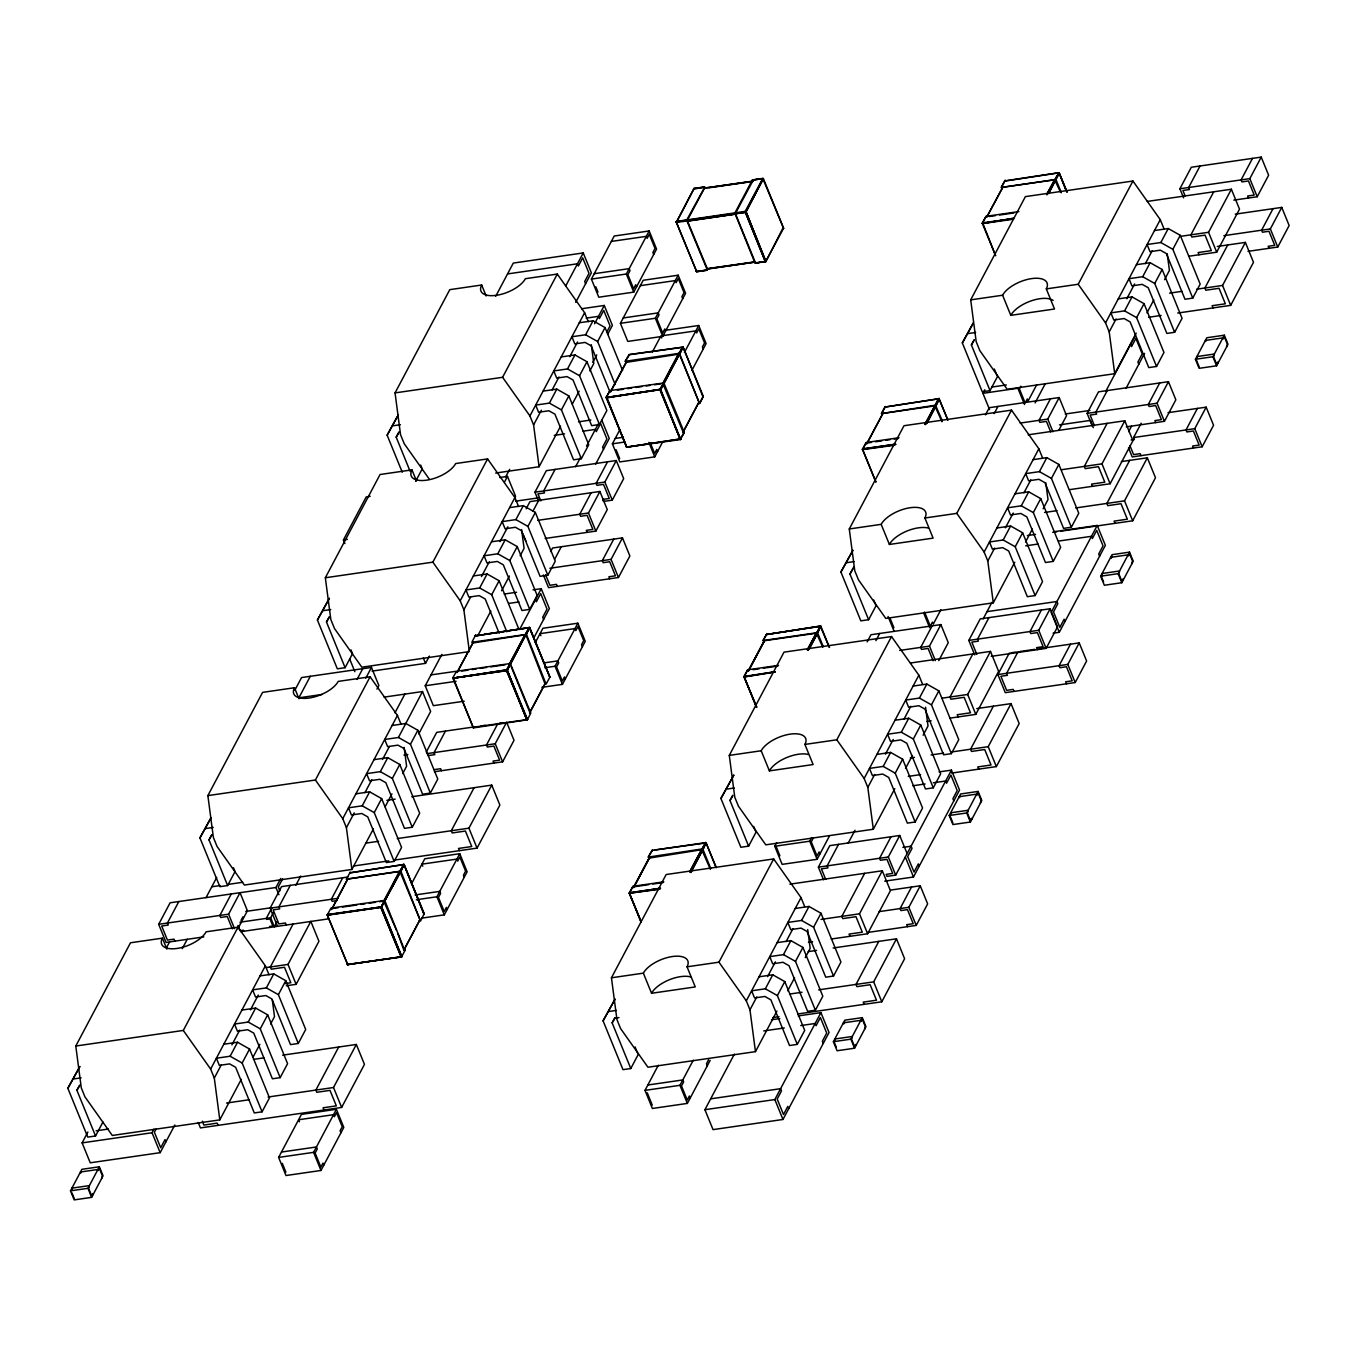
<?xml version="1.0" encoding="UTF-8"?>
<svg xmlns="http://www.w3.org/2000/svg" width="1357" height="1357" viewBox="0 0 1357 1357"><rect width="100%" height="100%" fill="white"/><g stroke="black" fill="none" stroke-linecap="round" stroke-linejoin="round"><path stroke-width="1.5" d="M400.519 872.059L381.215 907.138L399.959 871.584L419.958 919.656L419.415 920.589M348.054 964.844L347.29 964.471L401.893 956.753L381.385 906.815L400.094 871.652M525.634 634.737L507.162 670.545L452.882 678.229L473.44 727.929L472.813 727.301L527.5 719.566L507.145 669.951L525.634 634.737L472.813 642.997M473.576 727.878L527.449 719.787L506.517 670.68L525.888 634.923M686.846 219.817C685.098 223.176 675.023 220.631 676.329 222.311L696.616 271.485L676.159 221.615L686.846 219.817L704.707 187.198L693.749 188.538L704.47 186.893M763.465 178.887L783.6 228.197L765.602 261.765L746.096 211.862L763.194 178.496L745.892 211.828L763.38 178.853M862.764 448.845L862.713 449.846L862.865 448.828L895.603 444.316M875.723 481.922L862.458 449.116L895.671 444.061M1013.408 218.46L982.264 223.498L1013.475 218.206M401.655 956.549L381.809 907.222L327.342 915.246L347.748 964.623L401.926 956.668M400.332 871.839L381.113 907.68L399.959 871.584M424.046 914.482L403.962 864.426L423.944 913.736M527.466 719.753L526.669 720.041L527.449 719.38L527.008 720.126L506.432 670.137L525.21 634.584M506.551 670.222L452.712 678.195L507.06 669.883L526.923 720.194L527.415 719.447M606.494 397.906L606.647 396.889L626.561 447.216L680.943 438.854L626.442 447.081M606.681 397.889L660.571 389.476L679.094 354.109L626.255 362.37M679.229 354.194L660.248 389.798L678.67 353.973M678.958 354.041L659.926 389.306L680.434 439.549L626.697 447.165L606.189 397.55L660.503 389.272L606.291 397.703M680.909 438.752L680.332 439.566L684.284 432.527L663.861 382.945L610.005 390.562L606.172 397.482L660.825 389.595L679.433 354.398M707.421 268.974L687.27 220.496L704.571 188.029M702.977 397.194L703.13 396.21L699.534 403.538L679.433 353.295L625.255 361.301L629.054 354.55L683.182 347.07L679.908 353.736M763.414 178.717L752.355 179.972L734.849 213.1L754.984 262.936L765.993 261.409L755.17 263.224L766.179 261.239L765.263 261.46L745.129 211.607L762.77 178.429L783.566 228.315M778.528 665.354L747.673 669.832L743.992 676.465L775.152 671.749L744.043 676.872L756.782 707.353L744.264 677.16M875.994 481.922L862.441 449.167M1013.408 218.782L982.689 222.735M1018.87 211.59L986.064 216.34L982.247 223.226L995.648 255.778L982.604 222.684M982.519 223.583L1013.509 219.206M400.909 871.279L404.03 864.562L349.631 872.89L403.962 864.426L400.909 871.279L420.534 921.064L423.961 914.177M625.238 361.386L629.394 354.872M651.937 850.805L652.446 850.585M823.071 646.203L817.677 632.99L820.612 626.069L766.366 634.499L818.542 626.663M938.857 398.721L884.798 407.083L938.959 398.737L947.949 420.127M1005.113 180.328L1004.689 181.126L1059.189 172.797L1067.043 192.016M676.532 221.462L676.329 222.311L686.778 220.071M453.102 677.533L473.389 727.929M652.14 850.313L648.29 857.098L702.061 848.956L705.742 842.527L702.977 849.465L710.678 868.344M821.053 626.595L820.171 626.103L817.406 632.65L820.832 626.289L829.5 647.442M1059.342 173.119L1055.967 179.531L1061.361 192.745M765.636 261.765L766.027 261.087M765.823 261.477L745.909 211.607L765.976 261.477M349.631 872.89L350.31 872.11L346.272 879.2L400.807 871.109L403.351 864.46L404.149 864.782M506.585 669.849L452.746 678.195L507.077 670.595M457.072 672.343L473.356 642.065L457.122 672.597M484.245 634.279L529.366 627.731L549.907 677.296L529.552 627.528L475.171 635.975L475.917 635.246M526.126 635.263L544.954 683.674M648.29 857.098L652.378 850.279M707.302 270.213L696.65 271.705L707.37 270.111L686.879 220.835L676.193 221.547L676.617 222.311M693.614 189.115L704.656 187.096M763.007 640.64L766.926 633.77L763.024 640.538L817.406 632.65M829.161 647.119L820.307 626.035L766.4 634.601L766.926 633.923M893.652 445.367L862.407 449.642L866.122 442.518L899.029 437.734M885.578 406.54L881.49 413.597L935.55 405.183L942.284 420.789M986.064 216.34L982.264 223.413M1001.296 187.249L1005.164 180.328L1001.33 187.453L1055.967 179.531M1004.943 180.871L1059.037 172.661L1055.39 179.039M475.747 635.212L475.171 635.975L529.518 627.511L526.448 634.364L546.074 684.149L549.873 677.177M676.549 222.226L694.139 188.538M628.732 354.805L683.199 347.205M706.2 842.816L702.926 849.363L705.945 842.561L654.515 850.093M687.304 220.801L745.23 212.371L763.279 178.564M475.527 635.229L471.829 642.285L526.448 634.364M783.549 228.434L783.277 227.806M696.412 271.536L706.912 269.924M327.427 914.55L381.012 906.934L327.207 915.025L331.006 908.104L384.76 900.437L404.844 950.663M696.209 271.349L696.446 271.485M687.287 220.224L746.062 211.929M380.893 906.951L381.809 907.154L380.978 906.697M381.809 907.171L327.258 914.805M381.249 907.341L381.113 907.036M507.297 670.188L525.498 634.669M663.827 881.829L632.956 886.308L629.275 892.957L660.469 888.14M699.635 403.504L703.367 396.481L682.927 346.866L679.857 353.651M744.399 676.21L744.348 677.16M629.495 892.736L660.401 888.394M652.038 850.33L706.217 842.951M895.603 444.638L862.781 449.286M453.051 677.686L453.136 678.534M507.196 670.239L526.974 719.939M610.005 390.562L606.426 397.007M660.299 389.188L659.977 390.07L660.825 389.595M765.823 261.63L783.091 227.823M822.783 647.187L816.439 633.21L764.585 640.691L748.301 671.104M626.9 447.267L606.274 397.194M452.763 677.94L456.139 671.885M885.018 406.659L881.456 413.41M745.163 212.167L745.112 211.828M745.23 212.371L687.27 220.496M683.25 432.323L662.844 383.556M710.389 869.345L701.722 849.686L649.325 858.099M764.585 640.691L764.025 641.624M763.279 178.649L752.355 179.972L762.77 178.412M429.185 478.987L404.216 443.688L400.552 434.715L395.057 392.902L449.778 289.652L481.684 285.021A24.409 11.127 -22.2 0 0 496.408 295.317A24.409 11.127 -22.2 0 0 525.38 278.694L557.286 274.063L584.63 312.721L588.293 321.694M402.266 472.253L387.135 435.173L398.178 414.971M387.135 435.173L398.144 415.361M410.17 471.422L396.193 437.175L398.975 431.933M373.396 828.906L351.887 869.464L244.379 885.052L217.035 846.412L213.371 837.439L207.875 795.609L262.596 692.375L294.486 687.745A24.409 11.127 -22.2 0 0 309.209 698.024A24.409 11.127 -22.2 0 0 338.198 681.401L370.105 676.787L397.448 715.427L401.112 724.401M344.915 543.563L343.423 539.95L366.237 496.899L370.173 496.323M241.292 1079.324L219.8 1119.881L112.292 1135.47L84.931 1096.812L81.284 1087.839L75.788 1046.026L130.493 942.776L162.399 938.162A24.409 11.127 -22.2 0 0 177.122 948.441A24.409 11.127 -22.2 0 0 206.111 931.818L238.018 927.187L265.361 965.845L269.025 974.818M325.341 577.76L432.866 562.154L460.21 600.812L463.873 609.785L469.369 651.597L361.844 667.203L334.5 628.545L330.837 619.572L325.341 577.76L380.062 474.509L411.968 469.878A24.409 11.127 -22.2 0 0 426.692 480.174A24.409 11.127 -22.2 0 0 455.664 463.551L487.57 458.92L514.914 497.561L518.578 506.534M233.506 867.768L235.049 871.567L227.637 885.561L219.868 886.681L199.937 837.88L210.997 817.677M102.962 1121.985L95.55 1135.979L87.764 1137.098L67.85 1088.297L79.809 1066.534M199.937 837.88L210.963 818.067M67.85 1088.297L79.792 1066.738M350.971 649.901L352.515 653.701L345.102 667.695L337.333 668.831L317.419 620.013L329.378 598.267M317.419 620.013L329.361 598.471M203.855 936.873L166.08 942.437L158.684 924.321L170.1 902.795L275.963 887.495L280.763 878.437M495.695 296.284L513.302 263.071L583.239 252.928L591.364 272.842L575.724 302.34M227.637 885.561L209.012 839.898L211.777 834.64M95.55 1135.979L76.908 1090.299L79.69 1085.057M345.102 667.695L326.477 622.032L329.259 616.79M178.836 901.523L167.42 923.048L168.251 925.067L161.687 926.017L167.437 940.096L174.001 939.146L174.816 941.164M294.893 690.119L301.559 677.567L371.479 667.423L378.874 685.539L376.975 689.119M166.623 947.457L169.591 941.843M310.295 676.295L298.879 697.82L321.965 694.479M415.632 481.311L422.248 468.86L420.687 465.044M206.027 897.639L216.73 877.453M182.279 948.645L187.249 939.281M174.816 1125.021L160.177 1152.67L90.257 1162.796L82.115 1142.882L87.883 1132.026M70.479 1190.835L81.895 1169.31L99.366 1166.783L103.064 1175.824L91.648 1197.349L74.177 1199.893L70.479 1190.835L87.968 1188.308L99.366 1166.783M395.057 392.902L502.582 377.297L557.286 274.063M231.284 893.924L219.868 915.449L220.699 917.468L227.247 916.518L232.284 928.833M234.524 928.663L228.621 914.177L240.019 892.652L247.415 910.768L237.899 928.697M357.044 679.45L362.743 668.696M565.632 286.14L583.239 252.928M365.779 678.195L371.479 667.423M241.02 920.402L242.92 916.823M207.875 795.609L315.401 780.021L370.105 676.787M75.788 1046.026L183.297 1030.438L238.018 927.187M432.866 562.154L487.57 458.92M591.398 279.084L614.212 236.033L649.172 230.961L656.567 249.077L633.753 292.128L598.776 297.2L591.398 279.084L626.357 274.012L649.172 230.961M282.629 878.844L278.304 886.986L279.881 890.871M495.661 473.05L539.085 466.757L533.589 424.928L529.925 415.954L584.63 312.721M277.523 926.271L270.128 908.155L281.544 886.63L347.969 876.995M160.177 1152.67L152.052 1132.739L153.969 1129.126M271.994 907.629L266.294 918.401L266.701 919.401L269.992 918.926L272.859 925.966L269.585 926.441L269.992 927.442M156.123 1128.99L154.393 1132.247L160.72 1147.734L165.028 1139.575L165.944 1141.797M277.218 921.437L274.368 926.814L270.671 917.756L273.52 912.379M505.703 476.799L509.655 469.352M533.589 424.928L541.409 410.187M552.146 389.9L558.982 376.992M569.736 356.721L577.556 341.964M290.279 885.375L278.88 906.9L279.695 908.902L273.147 909.852L278.88 923.93L285.445 922.981L286.259 924.999M504.499 482.023L507.467 476.409L499.63 477.545M549.398 403.114L556.811 389.12L568.837 395.905L588.751 444.706L581.339 458.7L573.57 459.819L554.928 414.156L548.907 410.764L538.593 412.257L535.676 405.098L549.398 403.114L561.425 409.882L581.339 458.7M567.514 368.934L574.927 354.94L586.953 361.725L606.867 410.526L599.455 424.52L591.669 425.657L573.044 379.977L567.022 376.601L556.709 378.094L553.792 370.936L567.514 368.934L579.541 375.719L599.455 424.52M609.785 391.478L591.143 345.814L585.138 342.422L574.825 343.915L571.891 336.757L585.613 334.772L593.026 320.778L605.052 327.546L622.592 370.495M295.775 885.375L300.711 876.045M594.553 323.797L604.272 305.461L581.644 308.751M394.938 712.832L404.861 694.106M351.887 869.464L346.408 827.651L342.744 818.678L397.448 715.427M372.055 671.104L425.538 663.352L429.372 656.11M219.8 1119.881L214.304 1078.052L210.64 1069.079L265.361 965.845M460.21 600.812L514.914 497.561M561.425 409.882L568.837 395.905M579.541 375.719L586.953 361.725M615.179 384.489L597.64 341.54L605.052 327.546M293.163 923.93L270.348 966.981L271.247 969.186L284.495 967.27L290.822 982.756L285.14 983.588M606.596 332.414L610.056 325.884L603.729 310.397L599.404 318.556L598.505 316.334L586.173 318.132M346.408 827.651L354.211 812.894M364.965 792.624L371.801 779.715M382.555 759.428L389.391 746.52M592.805 362.336L596.758 354.889M607.597 334.45L612.397 325.392L604.272 305.461M214.304 1078.052L221.14 1065.143M231.894 1044.873L239.714 1030.116M250.451 1009.845L258.271 995.088M539.085 466.757L560.577 426.183M572.298 404.064L579.134 391.155M589.888 370.885L593.789 363.506L591.313 344.695M463.873 609.785L470.709 596.876M481.447 576.606L489.266 561.849M500.021 541.579L507.84 526.821M464.213 701.213L433.358 705.674L425.233 685.76L441.856 654.396M362.217 805.821L369.63 791.826L381.656 798.611L401.57 847.413L394.158 861.407L386.372 862.543L367.747 816.88L361.725 813.488L351.412 814.98L348.495 807.822L362.217 805.821L374.244 812.606L394.158 861.407M380.333 771.658L387.746 757.664L399.772 764.449L419.686 813.25L412.274 827.244L404.488 828.364L385.846 782.701L379.841 779.308L369.528 780.801L366.594 773.643L380.333 771.658L392.343 778.426L412.274 827.244M392.122 725.486L405.845 723.485L417.871 730.27L437.785 779.071L430.373 793.065L422.604 794.201L403.962 748.521L397.94 745.146L387.627 746.638L384.71 739.463L398.432 737.479L422.519 691.544L384.099 697.125M230.13 1056.238L237.543 1042.244L249.569 1049.029L269.483 1097.83L262.071 1111.824L254.285 1112.944L235.643 1067.281L229.638 1063.888L219.325 1065.381L216.408 1058.223L230.13 1056.238L242.157 1063.023L262.071 1111.824M248.229 1022.058L255.642 1008.064L267.668 1014.849L287.582 1063.651L280.17 1077.645L272.401 1078.781L253.759 1033.118L247.737 1029.726L237.424 1031.218L234.507 1024.06L248.229 1022.058L260.256 1028.843L280.17 1077.645M266.345 987.896L273.758 973.902L285.784 980.687L305.698 1029.488L298.286 1043.482L290.5 1044.602L271.875 998.939L265.853 995.546L255.54 997.039L252.623 989.881L266.345 987.896L278.372 994.664L298.286 1043.482M499.189 633.261L485.212 599.014L479.191 595.621L468.877 597.114L465.96 589.956L479.683 587.971L487.095 573.977L499.122 580.745L519.036 629.563M497.798 553.792L505.211 539.798L517.238 546.583L537.151 595.384L529.739 609.378L521.953 610.514L503.311 564.834L497.307 561.442L486.993 562.951L484.076 555.776L497.798 553.792L509.825 560.577L529.739 609.378M515.897 519.612L523.31 505.635L535.337 512.403L555.25 561.221L547.838 575.198L540.069 576.335L521.427 530.672L515.423 527.279L505.092 528.772L502.175 521.614L515.897 519.612L527.924 526.397L547.838 575.198M620.403 323.322L643.218 280.271L678.178 275.2L685.573 293.299L662.759 336.349L627.799 341.421L620.403 323.322L655.363 318.25L678.178 275.2M693.953 188.504L676.498 221.886M526.16 508.79L529.959 501.615L599.879 491.471L607.274 509.587L595.859 531.113L545.175 538.458M538.644 501.259L534.946 492.201L546.345 470.675L616.282 460.532L623.677 478.631L612.261 500.156L603.526 501.428L602.695 499.427L609.259 498.477L603.509 484.381L596.961 485.331L596.13 483.329L607.546 461.804M296.131 984.334L288.006 964.42L310.821 921.369L318.946 941.283L296.131 984.334L286.327 985.759M532.996 511.114L538.695 500.343M555.098 469.403L543.682 490.929L544.513 492.947L537.949 493.897L540.832 500.937M374.244 812.606L381.656 798.611M392.343 778.426L399.772 764.449M430.373 793.065L410.459 744.264L417.871 730.27M242.157 1063.023L249.569 1049.029M260.256 1028.843L267.668 1014.849M278.372 994.664L285.784 980.687M506.84 631.836L491.709 594.739L499.122 580.745M509.825 560.577L517.238 546.583M527.924 526.397L535.337 512.403M418.736 733.916L430.644 711.458L422.519 691.544M342.727 877.758L331.329 899.284L332.143 901.302L337.062 900.59M385.117 806.787L391.952 793.879M402.69 773.592L406.608 766.23L404.132 747.402M253.013 1057.188L259.865 1044.296M270.603 1024.009L274.504 1016.63L272.316 999.905M331.566 909.512L347.663 879.014L399.67 871.499M478.156 635.008L490.861 611.04M501.598 590.77L509.418 576.013M520.172 555.742L524.073 548.364L521.597 529.535M610.531 391.596L626.357 361.674M610.582 391.969L626.815 361.454M575.622 466.672L580.575 457.343M586.495 446.165L598.25 423.961M426.251 752.083L436.7 732.356L474.814 726.826M445.452 731.084L434.036 752.609L434.851 754.628L428.303 755.578M652.344 352.091L660.893 335.942L661.707 337.961M595.604 464.23L609.259 438.447L601.88 420.348M550.654 551.604L552.553 548.007L622.473 537.864L629.869 555.98L618.453 577.505L548.533 587.649L543.36 574.961M662.352 442.501L654.753 456.868L619.793 461.923L612.397 443.824L619.996 429.474M554.64 559.305L561.289 546.735M591.143 492.744L579.727 514.269L580.559 516.288L587.106 515.338L592.856 529.417L586.309 530.366L587.123 532.368M519.68 629.36L541.239 588.684L533.013 589.871M595.859 531.113L588.48 512.997L599.879 491.471M612.261 500.156L604.866 482.057L616.282 460.532M379.57 901.71L383.692 901.099L399.382 871.499M525.074 634.584L509.248 664.184L510.436 664.862M400.01 870.77L404.081 864.511L424.334 913.923M525.549 633.855L529.332 627.46L526.346 634.194M400.213 870.77L403.962 864.562M525.77 633.855L529.637 627.596L549.806 676.872M526.194 634.024L529.043 627.477M662.691 383.556L678.381 353.973M679.009 353.244L682.927 346.866L679.636 353.414M679.229 353.244L683.063 346.951L702.96 396.753M684.454 352.396L698.702 325.493L665.795 330.26M533.725 638.095L549.364 608.598L541.239 588.684M535.286 642.624L542.902 628.274L577.861 623.202L585.257 641.318L562.443 684.369L541.867 687.337M411.476 883.882L424.775 858.777L459.752 853.706L467.13 871.805L444.316 914.855L421.705 918.146M497.9 723.485L486.485 745.01L487.299 747.012L493.863 746.062L499.613 760.141L493.049 761.09L493.88 763.109M691.833 370.512L706.098 343.592L698.702 325.493M502.616 761.837L495.22 743.738L506.636 722.212L514.015 740.311L502.616 761.837L434.427 771.726M474.102 787.688L451.287 830.738L452.186 832.961L465.417 831.044L471.744 846.531L458.496 848.447L459.412 850.669M278.626 1157.419L301.441 1114.368L336.4 1109.297L343.796 1127.413L320.981 1170.463L286.005 1175.535L278.626 1157.419L313.586 1152.347L336.4 1109.297M338.69 1047.027L315.876 1090.078L316.775 1092.3L330.005 1090.366L336.332 1105.87L323.085 1107.787L324.001 1109.992M613.737 539.136L602.321 560.662L603.153 562.68L609.7 561.73L615.45 575.809L608.903 576.759L609.717 578.777M419.958 919.656L403.86 950.171L398.076 934.074M545.497 682.741L529.824 712.34L511.216 666.762M403.86 950.171L419.991 919.792M529.535 713.205L545.565 682.995M618.453 577.505L611.074 559.389L622.473 537.864M395.023 859.999L477.053 848.108L468.928 828.177L491.743 785.126L411.782 796.729M562.443 684.369L555.047 666.253L577.861 623.202M405.251 949.968L401.502 956.99L347.409 964.64M430.983 674.904L510.3 663.522L530.808 713.053L527.228 720.024M198.207 1122.493L200.429 1127.921L341.642 1107.431L333.517 1087.517L356.331 1044.466L282.612 1055.169M683.266 431.713L698.957 402.13L679.518 354.516M444.316 914.855L436.937 896.756L459.752 853.706M682.859 432.629L698.957 402.13M680.044 439.244L684.25 432.425M477.053 848.108L499.868 805.057L491.743 785.126M341.642 1107.431L364.456 1064.38L356.331 1044.466M862.594 449.32L866.224 442.501M866.733 443.654L882.881 413.41L934.888 405.896L941.995 421.773M986.607 217.256L1002.738 187.249L1054.728 179.752L1060.292 191.812M866.784 443.909L883.017 413.376M986.929 216.899L1002.874 187.232M633.057 886.291L629.258 893.432L641.301 921.929M747.775 669.815L744.026 677.024L775.101 672.037M633.617 887.19L649.341 857.488M748.318 670.731L764.059 641.013M633.634 887.699L649.732 857.2M748.352 671.223L764.449 640.725M634.041 886.783L649.867 857.166M776.95 1011.067L755.459 1051.641L647.951 1067.23L620.59 1028.572L616.943 1019.599L611.447 977.786L666.151 874.536L773.677 858.947L801.02 897.605L804.684 906.578M894.806 788.688L873.314 829.246L765.789 844.834L738.445 806.194L734.782 797.221L729.286 755.391L784.007 652.157L891.515 636.552L918.859 675.209L922.523 684.182M1014.782 562.256L993.29 602.83L885.782 618.419L858.438 579.761L854.774 570.788L849.278 528.976L903.983 425.725L1011.508 410.136L1038.851 448.794L1042.515 457.767M1136.199 333.144L1114.708 373.701L1007.199 389.306L979.839 350.649L976.192 341.676L970.696 299.863L1025.4 196.612L1132.925 181.024L1160.269 219.664L1163.933 228.638M635.093 1046.926L638.197 1054.542L630.784 1068.536L622.999 1069.655L603.085 1020.854L615.043 999.108M720.923 798.476L733.798 775.169L720.923 798.476L740.854 847.277L748.623 846.14L756.036 832.163L753.712 826.447M873.704 600.031L876.028 605.731L868.616 619.725L860.83 620.844L840.916 572.043L852.875 550.297M994.342 369.002L997.446 376.618L990.033 390.612L982.247 391.732L962.334 342.931L973.376 322.729M603.085 1020.854L615.026 999.295M840.916 572.043L852.858 550.484M962.334 342.931L973.342 323.119M924.796 424.402L934.736 405.896M1046.603 194.543L1054.576 179.735M925.084 424.402L935.024 405.93M935.227 405.166C940.316 393.123 939.536 401.18 938.671 398.839M1046.892 194.543L1054.881 179.769M1055.068 179.022L1059.037 172.695M925.372 424.47L935.177 405.98L925.508 424.537M935.55 405.183L939.18 398.839L947.695 419.805M935.94 405.421L938.925 398.822M1055.78 179.26L1059.223 172.882M926.831 422.977L935.55 406.218M936.126 405.675L939.366 399.179M1048.639 193.135L1055.39 180.074M926.967 423.231L935.736 406.455M1048.774 193.373L1055.576 180.294M701.433 849.686L689.678 871.889L701.722 849.686M816.151 633.21L807.33 649.867L816.439 633.21M816.778 632.481L820.714 626.205M690.102 871.906L702.01 849.77M702.061 848.956L705.691 842.51M807.754 649.901L816.727 633.295M816.999 632.481L820.493 626.137M690.526 872.11L702.146 849.838M816.863 633.363L808.178 650.088L817.101 633.549M690.73 872.314L702.4 850.008M690.883 872.568L702.587 850.245M809.518 648.697L817.287 633.77M630.784 1068.536L612.143 1022.873L614.925 1017.614M748.623 846.14L729.981 800.477L732.763 795.236M868.616 619.725L849.974 574.062L853.689 567.056M990.033 390.612L971.391 344.949L974.173 339.691M989.575 409.61L982.909 393.326L984.826 389.73M985.453 414.869L989.253 407.694L1059.172 397.55L1066.568 415.649L1058.969 429.999M867.14 641.912L870.957 634.737L940.876 624.593L948.272 642.692L938.756 660.638M994.189 413.597L997.989 406.421M875.893 640.64L879.692 633.465M710.169 1060.36L687.354 1103.411L652.378 1108.482L644.999 1090.383L658.298 1065.262M829.466 835.98L817.118 859.303L782.141 864.375L774.762 846.276L776.662 842.68M1020.837 386.219L1019.412 388.916L1025.163 402.995L1027.3 398.958L1028.114 400.977L1036.68 384.828M611.447 977.786L643.354 973.156A24.409 11.127 -22.2 0 1 672.326 956.532A24.409 11.127 -22.2 0 1 687.049 966.812L718.956 962.181L773.677 858.947M729.286 755.391L761.192 750.76A24.409 11.127 -22.2 0 1 790.181 734.137A24.409 11.127 -22.2 0 1 804.905 744.433L836.811 739.802L891.515 636.552M849.278 528.976L881.185 524.345A24.409 11.127 -22.2 0 1 910.174 507.722A24.409 11.127 -22.2 0 1 924.897 518.001L956.787 513.37L1011.508 410.136M970.696 299.863L1002.602 295.232A24.409 11.127 -22.2 0 1 1031.574 278.609A24.409 11.127 -22.2 0 1 1046.298 288.888L1078.204 284.258L1132.925 181.024M1035.086 402.91L1044.958 384.268M687.354 1103.411L679.959 1085.312L693.274 1060.19M817.118 859.303L809.722 841.204L811.622 837.608M813.403 837.829L811.265 841.866L816.999 855.945L819.136 851.908L819.967 853.926M1050.437 398.805L1039.038 420.331L1039.852 422.349L1046.417 421.399L1050.725 431.967M932.14 625.865L920.724 647.391L921.556 649.392L928.103 648.442L933.141 660.774M940.876 609.768L933.277 624.118L932.446 622.117L930.308 626.154L924.558 612.058M1052.947 431.747L1047.774 419.076L1059.172 397.55M708.625 1059.698L706.488 1063.735L707.319 1065.754M935.38 660.605L929.477 646.119L940.876 624.593M755.459 1051.641L749.963 1009.812L746.299 1000.838L801.02 897.605M873.314 829.246L867.818 787.433L864.155 778.46L918.859 675.209M993.29 602.83L987.794 561.001L984.147 552.028L1038.851 448.794M1114.708 373.701L1109.212 331.888L1105.548 322.915L1160.269 219.664M823.563 879.828L818.39 867.157L829.806 845.632L899.725 835.488L907.121 853.587M1183.592 197.834L1179.895 188.776L1191.31 167.25L1261.23 157.107L1268.625 175.223L1257.21 196.748L1233.784 200.141M749.963 1009.812L756.799 996.903M767.553 976.633L775.373 961.876M786.11 941.605L792.946 928.697M867.818 787.433L874.654 774.525M885.409 754.238L893.211 739.497M903.966 719.21L910.801 706.302M987.794 561.001L994.647 548.092M1005.384 527.822L1013.204 513.065M1023.958 492.795L1030.794 479.886M1109.212 331.888L1116.048 318.98M1126.802 298.71L1134.622 283.952M1145.359 263.665L1152.195 250.774M838.541 844.359L827.142 865.885L827.957 867.903L821.392 868.853L825.718 879.404M1200.046 165.978L1188.647 187.503L1189.461 189.522L1182.914 190.472L1185.068 195.747M765.348 988.795L772.761 974.801L784.787 981.586L804.718 1030.387L797.288 1044.381L789.52 1045.518L770.878 999.838L764.873 996.462L754.56 997.955L751.625 990.797L765.348 988.795L777.374 995.58L797.288 1044.381M783.464 954.633L790.877 940.638L802.903 947.423L822.817 996.225L815.404 1010.219L807.619 1011.338L788.994 965.675L782.972 962.283L772.659 963.775L769.741 956.617L783.464 954.633L795.49 961.401L815.404 1010.219M801.563 920.453L808.993 906.459L821.002 913.244L840.933 962.045L833.52 976.039L825.735 977.176L807.093 931.496L801.088 928.12L790.775 929.613L787.84 922.438L801.563 920.453L813.589 927.238L833.52 976.039M883.203 766.417L890.616 752.423L902.642 759.208L922.556 808.009L915.144 822.003L907.358 823.122L888.733 777.459L882.712 774.067L872.398 775.559L869.481 768.401L883.203 766.417L895.23 773.185L915.144 822.003M901.302 732.237L908.732 718.243L920.758 725.028L940.672 773.829L933.26 787.823L925.474 788.96L906.832 743.28L900.827 739.904L890.514 741.397L887.58 734.239L901.302 732.237L913.329 739.022L933.26 787.823M919.418 698.075L926.831 684.081L938.857 690.849L958.771 739.667L951.359 753.661L943.59 754.78L924.948 709.117L918.926 705.725L908.613 707.218L905.696 700.059L919.418 698.075L931.445 704.843L951.359 753.661M1003.196 539.984L1010.609 525.99L1022.635 532.775L1042.549 581.576L1035.137 595.57L1027.351 596.707L1008.709 551.027L1002.704 547.651L992.391 549.144L989.474 541.986L1003.196 539.984L1015.223 546.769L1035.137 595.57M1021.295 505.822L1028.708 491.828L1040.734 498.613L1060.648 547.414L1053.236 561.408L1045.467 562.527L1026.825 516.864L1020.82 513.472L1010.49 514.965L1007.572 507.806L1021.295 505.822L1033.322 512.59L1053.236 561.408M1039.411 471.642L1046.824 457.648L1058.85 464.433L1078.764 513.234L1071.351 527.228L1063.566 528.365L1044.941 482.685L1038.919 479.309L1028.606 480.802L1025.688 473.627L1039.411 471.642L1051.438 478.427L1071.351 527.228M1124.597 310.872L1132.026 296.878L1144.036 303.663L1163.967 352.464L1156.554 366.458L1148.768 367.594L1130.127 321.914L1124.122 318.539L1113.809 320.031L1110.874 312.873L1124.597 310.872L1136.623 317.657L1156.554 366.458M1142.713 276.709L1150.125 262.715L1162.152 269.483L1182.066 318.301L1174.653 332.295L1166.867 333.415L1148.243 287.752L1142.221 284.359L1131.908 285.852L1128.99 278.694L1142.713 276.709L1154.739 283.477L1174.653 332.295M1160.829 242.53L1168.241 228.536L1180.268 235.321L1200.182 284.122L1192.769 298.116L1184.983 299.252L1166.341 253.572L1160.337 250.18L1150.024 251.69L1147.089 244.514L1160.829 242.53L1172.838 249.315L1192.769 298.116M798.289 1015.901L820.917 1012.61L829.042 1032.524L782.972 1119.474L713.036 1129.618L704.911 1109.704L734.374 1054.118M848.091 843.308L855.012 830.263M777.374 995.58L784.787 981.586M795.49 961.401L802.903 947.423M813.589 927.238L821.002 913.244M895.23 773.185L902.642 759.208M913.329 739.022L920.758 725.028M931.445 704.843L938.857 690.849M1015.223 546.769L1022.635 532.775M1033.322 512.59L1040.734 498.613M1051.438 478.427L1058.85 464.433M1136.623 317.657L1144.036 303.663M1154.739 283.477L1162.152 269.483M1172.838 249.315L1180.268 235.321M1092.283 426.047L1087.11 413.359L1098.508 391.834L1168.445 381.69L1175.841 399.806L1164.425 421.332L1126.31 426.861M974.716 654.905L968.813 640.419L980.212 618.894L1050.148 608.75L1057.527 626.849L1046.128 648.375L991.238 656.347M983.163 618.894L991.933 602.338M787.705 990.797L794.54 977.888M805.278 957.601L810.163 948.39L807.703 929.579M905.543 768.401L912.396 755.493M923.133 735.223L928.018 725.995L925.542 707.184M1025.536 541.986L1032.372 529.077M1043.126 508.79L1048.011 499.58L1045.806 482.855M1146.953 312.873L1153.789 299.965M1164.543 279.678L1169.429 270.467L1167.224 253.742M1105.989 390.901L1135.47 335.264M1107.261 390.579L1095.845 412.104L1096.677 414.106L1090.112 415.055L1094.421 425.623M1213.718 191.795L1190.903 234.846L1191.802 237.068L1205.05 235.134L1211.36 250.638L1198.129 252.555L1199.028 254.76M988.948 617.622L977.549 639.147L978.363 641.166L971.816 642.115L976.836 654.43M972.833 653.972L950.019 697.023L950.918 699.228L964.165 697.311L970.492 712.798L957.245 714.715L958.144 716.937M864.663 873.331L841.849 916.382L842.748 918.604L855.979 916.687L862.306 932.174L849.058 934.091L849.974 936.296M1107.142 423.35L1084.328 466.401L1085.244 468.623L1098.475 466.689L1104.802 482.193L1091.554 484.11L1092.47 486.315M1125.971 388.458L1144.562 353.363M1188.647 256.269L1216.686 252.198L1208.561 232.284L1231.376 189.234L1147.259 201.43M890.989 836.76L879.573 858.286L880.405 860.287L886.952 859.337L892.702 873.416L886.155 874.366L886.969 876.385L895.705 875.112L951.427 770.131L939.095 771.912M949.849 718.141L975.802 714.376L967.677 694.462L990.491 651.411L910.53 662.996M1252.494 158.379L1241.095 179.904L1241.909 181.906L1248.457 180.956L1254.207 195.052L1247.66 196.002L1248.474 198.003M895.705 875.112L888.326 857.013L899.725 835.488M831.281 939.01L867.615 933.752L859.49 913.821L882.304 870.77L789.893 884.17M1257.21 196.748L1249.831 178.632L1261.23 157.107M1069.621 489.64L1110.111 483.754L1101.986 463.84L1124.8 420.789L1028.233 434.8M1216.686 252.198L1239.501 209.148L1231.376 189.234M975.802 714.376L998.616 671.325L990.491 651.411M1039.021 648.731L1079.222 642.896L1086.618 661.012L1075.202 682.537L1005.283 692.664L997.887 674.565L1009.303 653.039M1128.634 431.628L1131.484 426.251M782.972 1119.474L774.847 1099.56L820.917 1012.61M1227.712 244.955L1204.897 288.006L1205.796 290.228L1219.044 288.295L1225.354 303.798L1212.123 305.715L1213.022 307.92M867.615 933.752L890.429 890.684L882.304 870.77M1159.709 382.962L1148.293 404.488L1149.125 406.506L1155.672 405.556L1161.422 419.635L1154.858 420.585L1155.689 422.604M1018.038 651.767L1006.623 673.293L1007.454 675.311L1000.889 676.261L1006.64 690.34L1013.204 689.39L1014.018 691.408M1041.396 610.022L1029.997 631.548L1030.811 633.549L1037.376 632.599L1043.126 646.678L1036.561 647.628L1037.393 649.647M1131.127 440.024L1134.401 439.549L1133.587 437.548L1141.186 423.197M1110.111 483.754L1132.925 440.703L1124.8 420.789M993.392 706.166L970.577 749.234L971.476 751.439L984.707 749.522L991.034 765.009L977.803 766.926L978.702 769.148M1164.425 421.332L1157.046 403.233L1168.445 381.69M1046.128 648.375L1038.733 630.276L1050.148 608.75M1129.703 460.362L1106.888 503.413L1107.787 505.635L1121.018 503.718L1127.345 519.205L1114.114 521.122L1115.013 523.344M1177.723 313.043L1230.68 305.359L1222.555 285.445L1245.37 242.394L1217.331 246.465M1054.05 531.69L1097.236 525.43L1051.166 612.38L1059.291 632.294L1053.117 633.193M878.827 941.368L856.013 984.419L856.929 986.641L870.159 984.724L876.486 1000.211L863.239 1002.128L864.155 1004.333M884.696 881.168L913.482 876.995L959.552 790.045L951.427 770.131M949.222 815.506L960.637 793.981L978.109 791.436L981.806 800.494L970.408 822.02L952.919 824.564L949.222 815.506L966.71 812.979L978.109 791.436M911.514 887.054L900.098 908.579L900.929 910.581L907.477 909.631L913.227 923.71L906.68 924.66L907.494 926.678M1273.019 208.673L1261.62 230.198L1262.434 232.217L1268.982 231.25L1274.732 245.346L1268.184 246.295L1268.999 248.297M951.698 773.066L996.36 766.586L988.218 746.672L1011.033 703.621L976.769 708.591M833.385 1041.701L844.8 1020.176L862.289 1017.631L865.97 1026.689L854.571 1048.215L837.082 1050.759L833.385 1041.701L850.873 1039.157L862.289 1017.631M1195.432 359.266L1206.831 337.74L1224.319 335.213L1228.017 344.271L1216.601 365.796L1199.13 368.324L1195.432 359.266L1212.921 356.738L1224.319 335.213M844.851 1021.855L843.783 1023.873L843.375 1022.856L860.864 1020.328L861.271 1021.329L862.34 1019.311L865.206 1026.35L864.545 1029.386M867.632 932.463L916.229 925.406L908.851 907.307L920.25 885.782L890.531 890.09M1061.004 531.164L1132.671 520.783L1124.529 500.852L1147.343 457.801L1121.391 461.567M1248.016 251.35L1277.751 247.042L1270.356 228.926L1281.754 207.4L1235.26 214.152M1230.68 305.359L1253.495 262.308L1245.37 242.394M797.695 1013.984L881.796 1001.788L873.671 981.857L896.485 938.807L833.147 948M1059.291 632.294L1105.361 545.344L1097.236 525.43M996.36 766.586L1019.175 723.535L1011.033 703.621M1100.646 576.199L1112.062 554.674L1129.533 552.146L1133.231 561.187L1121.832 582.713L1104.344 585.257L1100.646 576.199L1118.134 573.672L1129.533 552.146M916.229 925.406L927.645 903.881L920.25 885.782M1112.112 556.353L1111.044 558.372L1110.637 557.371L1128.108 554.826L1128.515 555.844L1129.584 553.826L1132.467 560.865L1131.806 563.884M1132.671 520.783L1155.486 477.732L1147.343 457.801M1277.751 247.042L1289.15 225.516L1281.754 207.4M1070.486 644.168L1059.071 665.693L1059.902 667.695L1066.449 666.745L1072.2 680.841L1065.652 681.791L1066.466 683.792M881.796 1001.788L904.61 958.721L896.485 938.807M1197.434 408.406L1186.018 429.932L1186.849 431.95L1193.397 431L1199.147 445.079L1192.599 446.029L1193.414 448.047M1075.202 682.537L1067.823 664.421L1079.222 642.896M1128.532 447.861L1132.23 456.919L1202.149 446.775L1194.771 428.676L1206.169 407.151L1168.055 412.664M1202.149 446.775L1213.565 425.25L1206.169 407.151M396.193 437.175L398.924 432.527M326.477 622.032L329.208 617.367M209.012 839.898L211.726 835.233M76.908 1090.299L79.639 1085.651M971.391 344.949L974.122 340.285M849.974 574.062L852.705 569.397M729.981 800.477L732.712 795.83M612.143 1022.873L614.874 1018.208L618.996 1017.614M1067.026 192.083L1059.139 172.933M705.945 842.731L716.343 867.683M1065.805 189.878L1059.071 172.831M745.23 212.048L765.263 261.46M680.23 439.532L660.486 389.323M680.654 439.227L660.706 389.866M401.248 956.736L380.995 907.697L401.027 956.787M745.298 211.353L687.388 219.885M381.436 907.579L401.468 956.668M480.141 634.872L475.154 635.856M867.089 443.06L871.465 442.382M744.162 676.753L756.375 707.302M660.401 888.716L629.258 893.245L658.45 889.446M660.113 390.137L680.247 439.21M752.847 181.312L704.198 188.131L752.711 181.126L735.358 213.524L755.187 262.138M708.999 187.792L752.898 181.431M687.337 220.954L735.46 214.118L687.422 221.225M611.362 241.427L646.322 236.355L647.136 238.357L649.274 234.32L655.024 248.399L652.887 252.436L653.701 254.454M507.552 273.927L577.471 263.784L578.387 266.006L582.696 257.847L589.023 273.351L584.697 281.493L585.596 283.715M594.247 273.707L629.207 268.635L630.021 270.654L627.884 274.691L633.634 288.77L635.771 284.733L636.603 286.751M1179.895 188.776L1249.831 178.632M989.253 216.526L995.427 215.627M999.566 215.034L1014.001 212.93M706.793 268.703L754.933 261.85M706.912 268.923L755.493 262.003L707.116 269.127M640.368 285.649L675.328 280.577L676.159 282.595L678.296 278.558L684.047 292.637L681.893 296.674L682.724 298.676M1154.519 230.537L1168.241 228.536M579.303 322.762L593.026 320.778M1180.522 236.355L1208.561 232.284M623.253 317.945L658.213 312.873L659.044 314.875L656.907 318.912L662.657 332.991L664.794 328.954L665.608 330.972M1223.844 235.677L1270.356 228.926M1136.403 264.7L1150.125 262.715M662.945 335.637L695.853 330.871L696.684 332.889L698.821 328.852L704.571 342.931L702.417 346.968L703.248 348.986M561.204 356.942L574.927 354.94M1118.287 298.879L1132.026 296.878M1002.602 295.232L1010.812 315.35L1054.508 309.006L1046.298 288.888M1169.581 293.129L1182.049 291.314M1196.586 289.211L1222.555 285.445M543.088 391.104L556.811 389.12M967.795 333.618L975.632 332.482M617.316 390.137L623.508 389.255M627.629 388.645L631.751 388.051M635.873 387.457L642.065 386.558M646.186 385.965L650.325 385.354M654.447 384.76L660.638 383.861M392.58 425.844L400.434 424.707M1148.633 317.267L1161.1 315.452M578.506 421.823L590.855 420.025M554.25 435.376L564.529 433.884M583.035 431.187L595.384 429.406L596.283 431.611L600.608 423.469L606.918 438.956L602.61 447.115L603.509 449.32M615.247 438.447L623.474 437.242M991.933 387.05L1006.334 384.947M612.397 443.824L624.746 442.026M982.909 393.326L1017.886 388.255L1024.535 404.539M1065.279 414.004L1089.959 410.425M875.587 441.771L881.779 440.889M885.9 440.279L890.022 439.685M894.161 439.091L898.283 438.481M534.946 492.201L604.866 482.057M1020.159 423.079L1047.774 419.076M1087.11 413.359L1157.046 403.233M515.575 501.174L538.203 497.9M1059.512 424.877L1090.366 420.399L1093.318 427.642M509.587 507.62L523.31 505.635M343.423 539.95L347.358 539.374M537.779 520.359L588.48 512.997M1133.587 437.548L1194.771 428.676M1033.101 459.65L1046.824 457.648M491.488 541.799L505.211 539.798M1061.496 469.726L1101.986 463.84M1014.985 493.812L1028.708 491.828M473.372 575.962L487.095 573.977M549.873 568.261L611.074 559.389M322.864 610.701L330.718 609.564M1044.568 512.454L1057.035 510.656M1075.728 507.942L1124.529 500.852M504.21 594.044L516.559 592.263M996.886 527.992L1010.609 525.99M881.185 524.345L889.395 544.462L933.107 538.118L924.897 518.001M508.739 603.424L519.019 601.931M1027.317 535.574L1035.544 534.387M1052.71 532.368L1056.866 531.774M846.378 562.731L854.215 561.594M1025.671 545.836L1038.003 544.055M1058.579 541.07L1091.486 536.303L1092.385 538.508L1096.71 530.366L1103.02 545.853L1098.712 554.012L1099.611 556.217M461.787 671.07L467.978 670.171M472.1 669.578L476.239 668.967M480.361 668.373L486.552 667.474M490.674 666.881L505.109 664.794M543.495 662.962L557.897 660.876L558.711 662.894L556.574 666.915L562.324 681.01L564.461 676.973L565.292 678.975M544.768 667.746L555.047 666.253M425.233 685.76L456.088 681.299M986.997 611.651L1056.933 601.507L1057.832 603.729L1053.507 611.871L1059.834 627.358L1064.142 619.216L1065.058 621.421M753.016 669.696L759.208 668.797M763.329 668.204L777.782 666.1M899.759 650.427L929.477 646.119M968.813 640.419L1038.733 630.276M481.107 725.91L485.297 725.3M499.647 723.23L503.142 722.721M1011.05 652.785L1016.291 652.022M1020.142 651.462L1034.814 649.341M403.911 755.086L407.829 754.509M374.023 759.649L387.746 757.664M427.048 753.627L495.22 743.738M913.108 686.065L926.831 684.081M997.887 674.565L1067.823 664.421M434.053 769.656L440.601 768.707L441.432 770.708M941.707 698.227L967.677 694.462M355.907 793.828L369.63 791.826M895.009 720.245L908.732 718.243M927.001 721.449L931.156 720.855M386.864 800.342L395.175 799.137M205.399 828.567L213.236 827.431M876.893 754.407L890.616 752.423M761.192 750.76L769.402 770.878L813.114 764.551L804.905 744.433M910.343 757.952L914.499 757.359M931.106 754.95L943.573 753.135M951.885 751.931L988.218 746.672M726.385 789.146L734.222 788.01M366.136 843.087L378.586 841.289M397.279 838.575L468.928 828.177M908.24 776.391L920.572 774.61M211.794 886.766L220.021 885.578M228.247 884.391L242.649 882.287M353.482 866.02L388.797 860.898M912.769 785.771L925.101 783.99M933.328 782.785L945.676 781.004L946.575 783.21L950.901 775.068L957.211 790.554L952.902 798.696L953.801 800.918M245.77 911.429L269.975 907.918M158.684 924.321L228.621 914.177M270.128 908.155L338.317 898.266M415.106 894.958L439.787 891.379L440.601 893.381L438.464 897.418L444.214 911.497L446.351 907.46L447.182 909.478M338.3 907.68L332.126 908.579L347.799 878.98L347.256 879.913M342.439 907.087L356.874 905M360.996 904.39L365.118 903.796M369.257 903.202L375.448 902.303M270.671 917.756L240.07 922.2L240.477 923.201M774.762 846.276L809.722 841.204M416.362 899.742L436.937 896.756M240.851 931.682L328.224 918.91M902.88 847.396L911.107 846.208L912.023 848.43L907.697 856.572L914.024 872.059L918.333 863.917L919.249 866.122M634.177 886.766L648.629 884.662M652.751 884.069L663.064 882.576M818.39 867.157L888.326 857.013M266.193 967.575L288.006 964.42M260.035 975.887L273.758 973.902M795.27 908.461L808.993 906.459M821.07 919.401L859.49 913.821M879.132 911.616L908.851 907.307M241.919 1010.066L255.642 1008.064M777.154 942.623L790.877 940.638M808.433 942.335L812.589 941.724M808.212 951.613L816.524 950.409M223.82 1044.228L237.543 1042.244M759.038 976.803L772.761 974.801M643.354 973.156L651.564 993.273L695.259 986.929L687.049 966.812M73.312 1078.985L81.149 1077.848M253.522 1059.376L263.92 1057.866M608.53 1011.542L616.383 1010.405M789.553 994.053L802.021 992.255M818.644 989.847L873.671 981.857M772.761 1017.597L779.003 1016.681M771.556 1019.769L779.783 1018.581M226.568 1103.037L249.4 1099.713M268.092 1097.016L333.517 1087.517M763.737 1030.93L784.312 1027.961M800.766 1025.57L815.15 1023.483L816.066 1025.688L820.374 1017.546L826.701 1033.033L822.376 1041.192L823.292 1043.397M96.11 1130.822L108.441 1129.041M82.115 1142.882L152.052 1132.739M647.849 1085.006L682.808 1079.935L683.64 1081.936L681.502 1085.973L687.236 1100.069L689.373 1096.032L690.204 1098.034M644.999 1090.383L679.959 1085.312M281.476 1152.042L316.435 1146.97L317.267 1148.989L315.129 1153.026L320.863 1167.105L323.017 1163.068L323.831 1165.086M710.678 1098.831L780.597 1088.687L781.496 1090.909L777.188 1099.051L783.498 1114.538L787.823 1106.396L788.722 1108.601M704.911 1109.704L774.847 1099.56M640.894 921.878L629.648 893.618M629.461 893.33L641.199 921.946M383.692 901.099L396.515 930.274M706.132 842.884L715.987 867.36M327.495 915.449L347.646 964.623M585.613 334.772L597.64 341.54M479.683 587.971L491.709 594.739M398.432 737.479L410.459 744.264M1078.204 284.258L1105.548 322.915M956.787 513.37L984.147 552.028M836.811 739.802L864.155 778.46M502.582 377.297L529.925 415.954M718.956 962.181L746.299 1000.838M315.401 780.021L342.744 818.678M183.297 1030.438L210.64 1069.079M1226.592 346.951L1227.254 343.932L1224.37 336.892L1223.302 338.911L1222.894 337.893L1205.406 340.437L1205.83 341.438M1218.026 363.099L1217.619 362.098L1216.551 364.117L1213.684 357.061L1214.345 354.041L1196.857 356.586L1197.264 357.586M1212.921 356.738L1216.601 365.796M1196.196 359.605L1199.079 366.644M1130.686 344.322L1131.585 346.527L1135.894 338.385L1142.221 353.872L1137.895 362.031L1138.811 364.236M1140.966 455.647L1140.151 453.645L1133.587 454.595L1129.991 445.791M1123.257 580.033L1122.833 579.015L1121.764 581.033L1118.897 573.994L1119.559 570.975L1102.071 573.519L1101.409 576.538L1103.563 581.814M1118.134 573.672L1121.832 582.713M923.761 613.211L929.681 627.697M980.382 803.191L981.043 800.172L978.16 793.116L977.091 795.134L976.684 794.133L959.212 796.678L959.62 797.679M890.311 618.894L893.907 627.697M971.833 819.34L971.408 818.322L970.34 820.34L967.473 813.301L968.135 810.282L950.646 812.809L951.053 813.827M888.072 616.468L893.975 630.954M966.71 812.979L970.408 822.02M949.985 815.845L952.868 822.885M905.356 857.081L913.482 876.995M655.363 318.25L662.759 336.349M626.357 274.012L633.753 292.128M595.808 286.802L597.962 292.077M657.602 451.474L656.788 449.472L654.651 453.509L650.325 442.942M648.833 442.382L654.753 456.868M616.095 449.778L619.674 458.581M776.289 846.938L779.885 855.741M855.996 1045.518L855.588 1044.517L854.52 1046.535L851.636 1039.496L852.298 1036.477L834.826 1039.004L835.233 1040.022M850.873 1039.157L854.571 1048.215M834.165 1042.04L836.319 1047.316M481.684 285.021L486.162 295.996M582.39 646.695L581.576 644.677L583.714 640.64L577.963 626.561L575.826 630.598L575.012 628.579L540.052 633.651L540.866 635.67M557.269 586.377L556.455 584.358L549.89 585.308L545.582 574.757M507.467 476.409L515.609 496.323M522.988 534.013L525.939 541.256M535.472 599.54L536.371 601.762L540.697 593.603L547.024 609.106L542.698 617.248L543.597 619.471M411.968 469.878L416.446 480.853M647.255 1092.809L652.276 1105.124M423.316 657.924L425.538 663.352M464.281 877.199L463.466 875.18L465.604 871.143L459.853 857.064L457.716 861.101L456.902 859.083L421.925 864.155L422.756 866.173M349.699 659.01L354.856 671.681M294.486 687.745L298.964 698.719M275.963 887.495L278.914 894.738M340.946 1132.79L340.115 1130.771L342.252 1126.734L336.519 1112.655L334.365 1116.692L333.551 1114.691L298.591 1119.762L299.405 1121.764M243.768 931.258L243.361 930.24L240.087 930.715L237.933 925.44M313.586 1152.347L320.981 1170.463M282.307 1163.373L285.903 1172.177M162.399 938.162L166.877 949.12M218.07 1125.36L217.171 1123.138L203.923 1125.072L202.346 1121.187M101.639 1178.521L102.301 1175.501L99.417 1168.462L98.349 1170.48L97.941 1169.463L80.453 1172.007L80.877 1173.008M93.09 1194.669L92.666 1193.668L91.597 1195.687L88.731 1188.63L89.392 1185.611L71.904 1188.155L72.311 1189.156M87.968 1188.308L91.648 1197.349M71.972 1192.939L74.126 1198.214M1010.812 315.35A24.409 11.127 -22.2 0 1 1030.879 300.966A24.409 11.127 -22.2 0 1 1053.151 300.423M889.395 544.462A24.409 11.127 -22.2 0 1 928.341 528.06M769.402 770.878A24.409 11.127 -22.2 0 1 808.365 754.475M651.564 993.273A24.409 11.127 -22.2 0 1 690.509 976.87M1055.017 179.819L1047.18 194.628L1055.152 179.887"/></g></svg>
